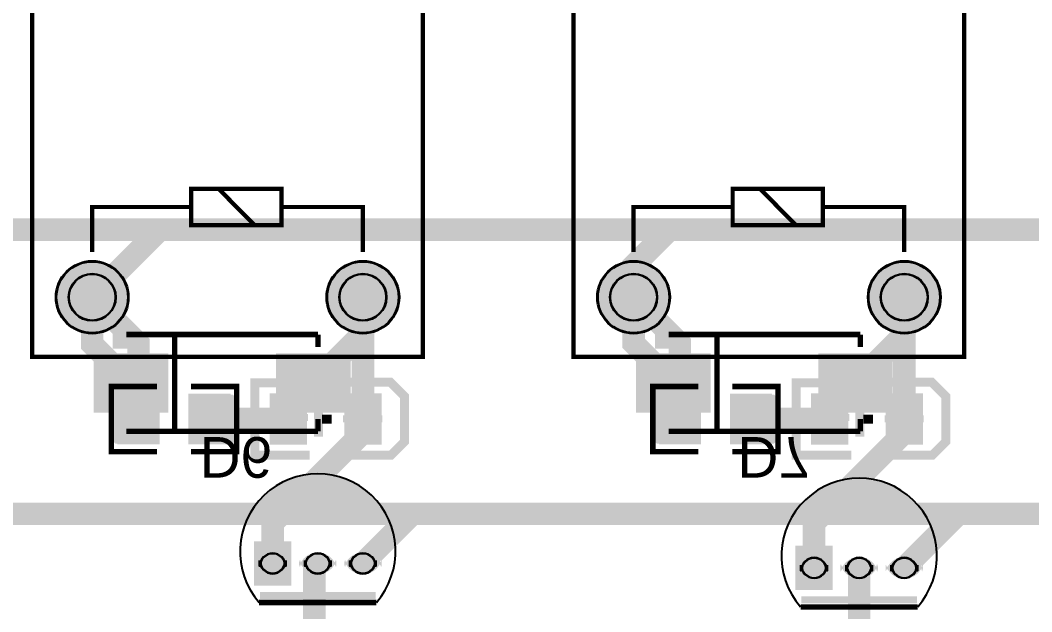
# Model space of a CAD drawing. Extents: x 165 to 5832, y -705 to 3005.
# Drawn here: x 3570 to 4691, y 1301 to 1957 of the extents above; entities that cross this region are included whole.
import ezdxf

# ---------------------------------------------------------------- set-up
doc = ezdxf.new("R2010")
doc.units = 9
for name, color, linetype, true_color in [('BottomLayer', 7, 'Continuous', 0x0000ff), ('BottomPasteMaskLayer', 7, 'Continuous', 0x800000), ('BottomSilkLayer', 7, 'Continuous', 0x66cc33), ('BottomSolderMaskLayer', 7, 'Continuous', 0xaa00ff), ('Document', 7, 'Continuous', 0xffffff), ('Multi-Layer', 7, 'Continuous', 0xc0c0c0), ('TopLayer', 7, 'Continuous', 0xff0000), ('TopPasteMaskLayer', 7, 'Continuous', 0x808080), ('TopSilkLayer', 7, 'Continuous', 0xffcc00), ('TopSolderMaskLayer', 7, 'Continuous', 0x800080)]:
    doc.layers.add(name, color=color, linetype=linetype, true_color=true_color)
doc.styles.get("Standard").update_dxf_attribs({"font": 'arial.ttf'})

msp = doc.modelspace()

# ---------------------------------------------------------------- hatches: boundary and pattern name
at = {"layer": 'BottomLayer'}
for points in [[(3652.7, 1523.1), (3652.7, 1586.9), (3733.3, 1586.9), (3733.3, 1523.1)], [(3935.3, 1523.1), (3935.3, 1586.9), (3854.7, 1586.9), (3854.7, 1523.1)], [(4253.7, 1523.1), (4253.7, 1586.9), (4334.3, 1586.9), (4334.3, 1523.1)], [(4536.3, 1523.1), (4536.3, 1586.9), (4455.7, 1586.9), (4455.7, 1523.1)]]:
    msp.add_hatch(color=256, dxfattribs=at).paths.add_polyline_path(points)
at = {"layer": 'BottomPasteMaskLayer'}
for points in [[(3652.7, 1523.1), (3652.7, 1586.9), (3733.3, 1586.9), (3733.3, 1523.1)], [(3935.3, 1523.1), (3935.3, 1586.9), (3854.7, 1586.9), (3854.7, 1523.1)], [(4253.7, 1523.1), (4253.7, 1586.9), (4334.3, 1586.9), (4334.3, 1523.1)], [(4536.3, 1523.1), (4536.3, 1586.9), (4455.7, 1586.9), (4455.7, 1523.1)]]:
    msp.add_hatch(color=256, dxfattribs=at).paths.add_polyline_path(points)
at = {"layer": 'BottomSilkLayer'}
for points in [[(3690.7, 1611.7), (3690.7, 1592.9), (3672.7, 1592.9), (3672.7, 1611.7)], [(4291.7, 1611.7), (4291.7, 1592.9), (4273.7, 1592.9), (4273.7, 1611.7)], [(3690.7, 1498.3), (3690.7, 1517.1), (3672.7, 1517.1), (3672.7, 1498.3)], [(4291.7, 1498.3), (4291.7, 1517.1), (4273.7, 1517.1), (4273.7, 1498.3)]]:
    msp.add_hatch(color=256, dxfattribs=at).paths.add_polyline_path(points)
at = {"layer": 'BottomSolderMaskLayer'}
for points in [[(3609.6, 1650, 1), (3690.4, 1650, 1)], [(3909.6, 1650, 1), (3990.4, 1650, 1)], [(4209.6, 1650, 1), (4290.4, 1650, 1)], [(4509.6, 1650, 1), (4590.4, 1650, 1)], [(3651.7, 1522.1), (3651.7, 1587.9), (3734.3, 1587.9), (3734.3, 1522.1)], [(3936.3, 1522.1), (3936.3, 1587.9), (3853.7, 1587.9), (3853.7, 1522.1)], [(4252.7, 1522.1), (4252.7, 1587.9), (4335.3, 1587.9), (4335.3, 1522.1)], [(4537.3, 1522.1), (4537.3, 1587.9), (4454.7, 1587.9), (4454.7, 1522.1)], [(3829.3, 1379.6), (3870.7, 1379.6), (3870.7, 1330.4), (3829.3, 1330.4)], [(4429.3, 1374.6), (4470.7, 1374.6), (4470.7, 1325.4), (4429.3, 1325.4)], [(3920.7, 1359.1, -0.785398), (3879.3, 1359.1), (3879.3, 1350.9, -0.785398), (3920.7, 1350.9)], [(3970.7, 1359.1, -0.785398), (3929.3, 1359.1), (3929.3, 1350.9, -0.785398), (3970.7, 1350.9)], [(4520.7, 1354.1, -0.785398), (4479.3, 1354.1), (4479.3, 1345.9, -0.785398), (4520.7, 1345.9)], [(4570.7, 1354.1, -0.785398), (4529.3, 1354.1), (4529.3, 1345.9, -0.785398), (4570.7, 1345.9)]]:
    msp.add_hatch(color=256, dxfattribs=at).paths.add_polyline_path(points)
at = {"layer": 'Document'}
for points in [[(3878.3, 1580.3), (3878.3, 1529.7), (3870.7, 1529.7), (3870.7, 1580.3)], [(4479.3, 1580.3), (4479.3, 1529.7), (4471.7, 1529.7), (4471.7, 1580.3)], [(3698.3, 1558.8), (3698.3, 1551.2), (3728.7, 1551.2), (3728.7, 1558.8)], [(3889.7, 1558.8), (3889.7, 1551.2), (3859.3, 1551.2), (3859.3, 1558.8)], [(4299.3, 1558.8), (4299.3, 1551.2), (4329.7, 1551.2), (4329.7, 1558.8)], [(4490.7, 1558.8), (4490.7, 1551.2), (4460.3, 1551.2), (4460.3, 1558.8)], [(3871.6, 1536.9), (3871.6, 1493.6), (3863.7, 1493.6), (3863.7, 1536.9)], [(4471.6, 1536.9), (4471.6, 1493.6), (4463.7, 1493.6), (4463.7, 1536.9)], [(3889.2, 1512.7), (3845.9, 1512.7), (3845.9, 1520.5), (3889.2, 1520.5)], [(3928.1, 1519.3), (3971.4, 1519.3), (3971.4, 1511.4), (3928.1, 1511.4)], [(4489.2, 1512.7), (4445.9, 1512.7), (4445.9, 1520.5), (4489.2, 1520.5)], [(4528.1, 1519.3), (4571.4, 1519.3), (4571.4, 1511.4), (4528.1, 1511.4)], [(3971.9, 1416), (3970.3, 1418.2), (3968.7, 1420.3), (3967, 1422.4), (3965.2, 1424.4), (3963.4, 1426.4), (3961.5, 1428.3), (3959.6, 1430.1), (3957.6, 1431.9), (3955.5, 1433.6), (3953.5, 1435.3), (3951.3, 1436.9), (3949.1, 1438.4), (3946.9, 1439.9), (3944.6, 1441.3), (3942.3, 1442.6), (3939.9, 1443.9), (3937.5, 1445), (3935.1, 1446.1), (3932.6, 1447.2), (3930.1, 1448.1), (3927.6, 1449), (3925, 1449.8), (3922.5, 1450.5), (3919.9, 1451.2), (3917.3, 1451.8), (3914.6, 1452.2), (3912, 1452.6), (3909.3, 1453), (3906.7, 1453.2), (3904, 1453.4), (3901.3, 1453.5), (3898.7, 1453.5), (3896, 1453.4), (3893.3, 1453.2), (3890.7, 1453), (3888, 1452.6), (3885.4, 1452.2), (3882.7, 1451.8), (3880.1, 1451.2), (3877.5, 1450.5), (3875, 1449.8), (3872.4, 1449), (3869.9, 1448.1), (3867.4, 1447.2), (3864.9, 1446.1), (3862.5, 1445), (3860.1, 1443.9), (3857.7, 1442.6), (3855.4, 1441.3), (3853.1, 1439.9), (3850.9, 1438.4), (3848.7, 1436.9), (3846.5, 1435.3), (3844.5, 1433.6), (3842.4, 1431.9), (3840.4, 1430.1), (3838.5, 1428.3), (3836.6, 1426.4), (3834.8, 1424.4), (3833, 1422.4), (3831.3, 1420.3), (3829.7, 1418.2), (3828.1, 1416)], [(4571.9, 1411), (4570.3, 1413.2), (4568.7, 1415.3), (4567, 1417.4), (4565.2, 1419.4), (4563.4, 1421.4), (4561.5, 1423.3), (4559.6, 1425.1), (4557.6, 1426.9), (4555.5, 1428.6), (4553.5, 1430.3), (4551.3, 1431.9), (4549.1, 1433.4), (4546.9, 1434.9), (4544.6, 1436.3), (4542.3, 1437.6), (4539.9, 1438.9), (4537.5, 1440), (4535.1, 1441.1), (4532.6, 1442.2), (4530.1, 1443.1), (4527.6, 1444), (4525, 1444.8), (4522.5, 1445.5), (4519.9, 1446.2), (4517.3, 1446.8), (4514.6, 1447.2), (4512, 1447.6), (4509.3, 1448), (4506.7, 1448.2), (4504, 1448.4), (4501.3, 1448.5), (4498.7, 1448.5), (4496, 1448.4), (4493.3, 1448.2), (4490.7, 1448), (4488, 1447.6), (4485.4, 1447.2), (4482.7, 1446.8), (4480.1, 1446.2), (4477.5, 1445.5), (4475, 1444.8), (4472.4, 1444), (4469.9, 1443.1), (4467.4, 1442.2), (4464.9, 1441.1), (4462.5, 1440), (4460.1, 1438.9), (4457.7, 1437.6), (4455.4, 1436.3), (4453.1, 1434.9), (4450.9, 1433.4), (4448.7, 1431.9), (4446.5, 1430.3), (4444.5, 1428.6), (4442.4, 1426.9), (4440.4, 1425.1), (4438.5, 1423.3), (4436.6, 1421.4), (4434.8, 1419.4), (4433, 1417.4), (4431.3, 1415.3), (4429.7, 1413.2), (4428.1, 1411)], [(3836, 1323.5), (3836, 1315.6), (3964, 1315.6), (3964, 1323.5)], [(4436, 1318.5), (4436, 1310.6), (4564, 1310.6), (4564, 1318.5)]]:
    msp.add_hatch(color=256, dxfattribs=at).paths.add_polyline_path(points)
at = {"layer": 'Multi-Layer'}
for points in [[(3610.6, 1650, 1), (3689.4, 1650, 1)], [(3910.6, 1650, 1), (3989.4, 1650, 1)], [(4210.6, 1650, 1), (4289.4, 1650, 1)], [(4510.6, 1650, 1), (4589.4, 1650, 1)], [(3830.3, 1378.6), (3869.7, 1378.6), (3869.7, 1331.4), (3830.3, 1331.4)], [(4430.3, 1373.6), (4469.7, 1373.6), (4469.7, 1326.4), (4430.3, 1326.4)], [(3919.7, 1358.9, -0.785398), (3880.3, 1358.9), (3880.3, 1351.1, -0.785398), (3919.7, 1351.1)], [(3969.7, 1358.9, -0.785398), (3930.3, 1358.9), (3930.3, 1351.1, -0.785398), (3969.7, 1351.1)], [(4519.7, 1353.9, -0.785398), (4480.3, 1353.9), (4480.3, 1346.1, -0.785398), (4519.7, 1346.1)], [(4569.7, 1353.9, -0.785398), (4530.3, 1353.9), (4530.3, 1346.1, -0.785398), (4569.7, 1346.1)]]:
    msp.add_hatch(color=256, dxfattribs=at).paths.add_polyline_path(points)
at = {"layer": 'TopLayer'}
for points in [[(3723.6, 1542.1), (3723.6, 1487.9), (3679, 1487.9), (3679, 1542.1)], [(3757.7, 1542.1), (3757.7, 1487.9), (3802.3, 1487.9), (3802.3, 1542.1)], [(3847.6, 1542.6), (3887, 1542.6), (3887, 1487.4), (3847.6, 1487.4)], [(3930.3, 1542.6), (3969.7, 1542.6), (3969.7, 1487.4), (3930.3, 1487.4)], [(4323.6, 1542.1), (4323.6, 1487.9), (4279, 1487.9), (4279, 1542.1)], [(4357.7, 1542.1), (4357.7, 1487.9), (4402.3, 1487.9), (4402.3, 1542.1)], [(4447.6, 1542.6), (4487, 1542.6), (4487, 1487.4), (4447.6, 1487.4)], [(4530.3, 1542.6), (4569.7, 1542.6), (4569.7, 1487.4), (4530.3, 1487.4)]]:
    msp.add_hatch(color=256, dxfattribs=at).paths.add_polyline_path(points)
at = {"layer": 'TopPasteMaskLayer'}
for points in [[(3722.9, 1540.2), (3722.9, 1523.7), (3705.4, 1523.7), (3705.4, 1505.9), (3722.7, 1505.9), (3722.9, 1489.8), (3720.9, 1487.8), (3675.7, 1487.8), (3673.7, 1489.8), (3673.7, 1540.2), (3675.7, 1542.2), (3720.9, 1542.2)], [(3807.6, 1540.2), (3807.6, 1489.8), (3805.6, 1487.8), (3760.3, 1487.8), (3758.3, 1489.8), (3758.1, 1505.9), (3775.9, 1505.9), (3775.9, 1523.7), (3758.5, 1523.7), (3758.3, 1540.2), (3760.3, 1542.2), (3805.6, 1542.2)], [(3847.6, 1542.6), (3887, 1542.6), (3887, 1487.4), (3847.6, 1487.4)], [(3930.3, 1542.6), (3969.7, 1542.6), (3969.7, 1487.4), (3930.3, 1487.4)], [(4322.9, 1540.2), (4322.9, 1523.7), (4305.4, 1523.7), (4305.4, 1505.9), (4322.7, 1505.9), (4322.9, 1489.8), (4320.9, 1487.8), (4275.7, 1487.8), (4273.7, 1489.8), (4273.7, 1540.2), (4275.7, 1542.2), (4320.9, 1542.2)], [(4407.6, 1540.2), (4407.6, 1489.8), (4405.6, 1487.8), (4360.3, 1487.8), (4358.3, 1489.8), (4358.1, 1505.9), (4375.9, 1505.9), (4375.9, 1523.7), (4358.5, 1523.7), (4358.3, 1540.2), (4360.3, 1542.2), (4405.6, 1542.2)], [(4447.6, 1542.6), (4487, 1542.6), (4487, 1487.4), (4447.6, 1487.4)], [(4530.3, 1542.6), (4569.7, 1542.6), (4569.7, 1487.4), (4530.3, 1487.4)]]:
    msp.add_hatch(color=256, dxfattribs=at).paths.add_polyline_path(points)
at = {"layer": 'TopSolderMaskLayer'}
for points in [[(3609.6, 1650, 1), (3690.4, 1650, 1)], [(3909.6, 1650, 1), (3990.4, 1650, 1)], [(4209.6, 1650, 1), (4290.4, 1650, 1)], [(4509.6, 1650, 1), (4590.4, 1650, 1)], [(3724.6, 1543.1), (3724.6, 1486.9), (3678, 1486.9), (3678, 1543.1)], [(3756.7, 1543.1), (3756.7, 1486.9), (3803.3, 1486.9), (3803.3, 1543.1)], [(3846.6, 1543.5), (3888, 1543.5), (3888, 1486.5), (3846.6, 1486.5)], [(3929.3, 1543.5), (3970.7, 1543.5), (3970.7, 1486.5), (3929.3, 1486.5)], [(4324.6, 1543.1), (4324.6, 1486.9), (4278, 1486.9), (4278, 1543.1)], [(4356.7, 1543.1), (4356.7, 1486.9), (4403.3, 1486.9), (4403.3, 1543.1)], [(4446.6, 1543.5), (4488, 1543.5), (4488, 1486.5), (4446.6, 1486.5)], [(4529.3, 1543.5), (4570.7, 1543.5), (4570.7, 1486.5), (4529.3, 1486.5)], [(3829.3, 1379.6), (3870.7, 1379.6), (3870.7, 1330.4), (3829.3, 1330.4)], [(4429.3, 1374.6), (4470.7, 1374.6), (4470.7, 1325.4), (4429.3, 1325.4)], [(3920.7, 1359.1, -0.785398), (3879.3, 1359.1), (3879.3, 1350.9, -0.785398), (3920.7, 1350.9)], [(3970.7, 1359.1, -0.785398), (3929.3, 1359.1), (3929.3, 1350.9, -0.785398), (3970.7, 1350.9)], [(4520.7, 1354.1, -0.785398), (4479.3, 1354.1), (4479.3, 1345.9, -0.785398), (4520.7, 1345.9)], [(4570.7, 1354.1, -0.785398), (4529.3, 1354.1), (4529.3, 1345.9, -0.785398), (4570.7, 1345.9)]]:
    msp.add_hatch(color=256, dxfattribs=at).paths.add_polyline_path(points)

# ---------------------------------------------------------------- linework, layer by layer
at = {"layer": 'BottomLayer', "const_width": 25}
for points in [[(3693, 1555), (3650, 1598), (3650, 1650)], [(3895, 1555), (3950, 1610), (3950, 1650)], [(4294, 1555), (4250, 1599), (4250, 1650)], [(4496, 1555), (4550, 1609), (4550, 1650)], [(5239.4, 700), (5239.4, 1320.6), (5150, 1410), (990, 1410), (935, 1355)], [(3950, 1355), (3999.7, 1404.7), (3999.7, 1410)], [(4550, 1350), (4608.7, 1408.7), (4608.7, 1410)]]:
    msp.add_lwpolyline(points, dxfattribs=at)
at = {"layer": 'BottomSilkLayer', "const_width": 6}
for points in [[(3687.7, 1608.7), (3900.3, 1608.7)], [(3741.3, 1501.3), (3741.3, 1608.7)], [(3900.3, 1608.7), (3900.3, 1594.9)], [(4288.7, 1608.7), (4501.3, 1608.7)], [(4342.3, 1501.3), (4342.3, 1608.7)], [(4501.3, 1608.7), (4501.3, 1594.9)], [(3900.3, 1501.3), (3900.3, 1515.1)], [(4501.3, 1501.3), (4501.3, 1515.1)], [(3687.7, 1501.3), (3900.3, 1501.3)], [(4288.7, 1501.3), (4501.3, 1501.3)]]:
    msp.add_lwpolyline(points, dxfattribs=at)
at = {"layer": 'BottomSolderMaskLayer'}
for points in [[(3835.5, 1358.1), (3835.5, 1351.9)], [(3864.5, 1358.1), (3864.5, 1351.9)], [(3885.5, 1358.1), (3885.5, 1351.9)], [(3914.5, 1358.1), (3914.5, 1351.9)], [(3935.5, 1358.1), (3935.5, 1351.9)], [(3964.5, 1358.1), (3964.5, 1351.9)], [(4435.5, 1353.1), (4435.5, 1346.9)], [(4464.5, 1353.1), (4464.5, 1346.9)], [(4485.5, 1353.1), (4485.5, 1346.9)], [(4514.5, 1353.1), (4514.5, 1346.9)], [(4535.5, 1353.1), (4535.5, 1346.9)], [(4564.5, 1353.1), (4564.5, 1346.9)]]:
    msp.add_lwpolyline(points, close=True, dxfattribs=at)
for centre, radius in [((3650, 1650), 40.4), ((3950, 1650), 40.4), ((4250, 1650), 40.4), ((4550, 1650), 40.4), ((3650, 1650), 26.2), ((3950, 1650), 26.2), ((4250, 1650), 26.2), ((4550, 1650), 26.2)]:
    msp.add_circle(centre, radius, dxfattribs=at)
for centre, start, end in [((3850, 1351.9), 0, 180), ((3850, 1358.1), 180, 0), ((3900, 1351.9), 0, 180), ((3900, 1358.1), 180, 0), ((3950, 1351.9), 0, 180), ((3950, 1358.1), 180, 0), ((4450, 1346.9), 0, 180), ((4500, 1346.9), 0, 180), ((4550, 1346.9), 0, 180), ((4450, 1353.1), 180, 0), ((4500, 1353.1), 180, 0), ((4550, 1353.1), 180, 0)]:
    msp.add_arc(centre, 14.5, start, end, dxfattribs=at)
at = {"layer": 'Multi-Layer'}
for points in [[(3836.2, 1358), (3836.2, 1352)], [(3863.8, 1358), (3863.8, 1352)], [(3886.2, 1358), (3886.2, 1352)], [(3913.8, 1358), (3913.8, 1352)], [(3936.2, 1358), (3936.2, 1352)], [(3963.8, 1358), (3963.8, 1352)], [(4436.2, 1353), (4436.2, 1347)], [(4463.8, 1353), (4463.8, 1347)], [(4486.2, 1353), (4486.2, 1347)], [(4513.8, 1353), (4513.8, 1347)], [(4536.2, 1353), (4536.2, 1347)], [(4563.8, 1353), (4563.8, 1347)]]:
    msp.add_lwpolyline(points, close=True, dxfattribs=at)
for centre, radius in [((3650, 1650), 39.4), ((3950, 1650), 39.4), ((4250, 1650), 39.4), ((4550, 1650), 39.4), ((3650, 1650), 25.6), ((3950, 1650), 25.6), ((4250, 1650), 25.6), ((4550, 1650), 25.6)]:
    msp.add_circle(centre, radius, dxfattribs=at)
for centre, start, end in [((3850, 1352), 0, 180), ((3850, 1358), 180, 0), ((3900, 1352), 0, 180), ((3900, 1358), 180, 0), ((3950, 1352), 0, 180), ((3950, 1358), 180, 0), ((4450, 1347), 0, 180), ((4500, 1347), 0, 180), ((4550, 1347), 0, 180), ((4450, 1353), 180, 0), ((4500, 1353), 180, 0), ((4550, 1353), 180, 0)]:
    msp.add_arc(centre, 13.8, start, end, dxfattribs=at)
at = {"layer": 'TopLayer', "const_width": 25}
for points in [[(3050, 1650), (3125, 1725), (3725, 1725)], [(3650, 1650), (3725, 1725), (4290, 1725)], [(4850, 1650), (4775, 1725), (4290, 1725), (4250, 1685), (4250, 1650)], [(3650, 1650), (3701.3, 1598.7), (3701.3, 1515)], [(3950, 1650), (3950, 1515)], [(4250, 1650), (4301.3, 1598.7), (4301.3, 1515)], [(4550, 1650), (4550, 1515)], [(3780, 1515), (3867.3, 1515)], [(3950, 1515), (3950, 1500), (3850, 1400), (3850, 1355)], [(4380, 1515), (4467.3, 1515)], [(4550, 1515), (4550, 1500), (4450, 1400), (4450, 1350)], [(3900, 1355), (3896.3, 1351.3), (3896.3, 1260)], [(4500, 1350), (4500, 1260)]]:
    msp.add_lwpolyline(points, dxfattribs=at)
at = {"layer": 'TopSilkLayer', "const_width": 4.72}
for points in [[(3583.5, 2416.1), (3583.5, 1583.9), (4016.5, 1583.9), (4016.5, 2416.1), (3583.5, 2416.1)], [(4183.5, 2416.1), (4183.5, 1583.9), (4616.5, 1583.9), (4616.5, 2416.1), (4183.5, 2416.1)]]:
    msp.add_lwpolyline(points, close=True, dxfattribs=at)
at = {"layer": 'TopSilkLayer'}
for points, const_width in [([(3759.8, 1750), (3759.8, 1770.1), (3859.8, 1770.1), (3859.8, 1750), (3859.8, 1729.9), (3759.8, 1729.9), (3759.8, 1750), (3650, 1750), (3650, 1700)], 4.72), ([(3829.9, 1729.9), (3790.2, 1770.1)], 4.72), ([(4359.8, 1750), (4359.8, 1770.1), (4459.8, 1770.1), (4459.8, 1750), (4459.8, 1729.9), (4359.8, 1729.9), (4359.8, 1750), (4250, 1750), (4250, 1700)], 4.72), ([(4429.9, 1729.9), (4390.2, 1770.1)], 4.72), ([(3950, 1700), (3950, 1750), (3859.8, 1750)], 4.72), ([(4550, 1700), (4550, 1750), (4459.8, 1750)], 4.72), ([(3891.2, 1555.1), (3830.2, 1555.1), (3830.2, 1475.1), (3891.2, 1475.1)], 10), ([(3922.2, 1556), (3980.2, 1556), (3996.2, 1540.1), (3996.2, 1490.1), (3981.2, 1475.1), (3921.2, 1475.1)], 10), ([(4491.2, 1555.1), (4430.2, 1555.1), (4430.2, 1475.1), (4491.2, 1475.1)], 10), ([(4522.2, 1556), (4580.2, 1556), (4596.2, 1540.1), (4596.2, 1490.1), (4581.2, 1475.1), (4521.2, 1475.1)], 10), ([(3721.9, 1551.1), (3671.3, 1551.1), (3671.3, 1478.9), (3721.9, 1478.9)], 6), ([(3759.4, 1551.1), (3810, 1551.1), (3810, 1478.9), (3759.4, 1478.9)], 6), ([(4321.9, 1551.1), (4271.3, 1551.1), (4271.3, 1478.9), (4321.9, 1478.9)], 6), ([(4359.4, 1551.1), (4410, 1551.1), (4410, 1478.9), (4359.4, 1478.9)], 6), ([(3900.8, 1495.3), (3900.8, 1534.7)], 10), ([(4500.8, 1495.3), (4500.8, 1534.7)], 10), ([(3904.7, 1515), (3915.3, 1515)], 10), ([(4504.7, 1515), (4515.3, 1515)], 10), ([(3835, 1311.7), (3965, 1311.7)], 5.98), ([(4435, 1306.7), (4565, 1306.7)], 5.98)]:
    msp.add_lwpolyline(points, dxfattribs=dict(at, const_width=const_width))
for centre in [(3900, 1368.3), (4500, 1363.3)]:
    msp.add_arc(centre, 86.1, 318.9378, 221.0217, dxfattribs=at)
at = {"layer": 'TopSolderMaskLayer'}
for points in [[(3835.5, 1358.1), (3835.5, 1351.9)], [(3864.5, 1358.1), (3864.5, 1351.9)], [(3885.5, 1358.1), (3885.5, 1351.9)], [(3914.5, 1358.1), (3914.5, 1351.9)], [(3935.5, 1358.1), (3935.5, 1351.9)], [(3964.5, 1358.1), (3964.5, 1351.9)], [(4435.5, 1353.1), (4435.5, 1346.9)], [(4464.5, 1353.1), (4464.5, 1346.9)], [(4485.5, 1353.1), (4485.5, 1346.9)], [(4514.5, 1353.1), (4514.5, 1346.9)], [(4535.5, 1353.1), (4535.5, 1346.9)], [(4564.5, 1353.1), (4564.5, 1346.9)]]:
    msp.add_lwpolyline(points, close=True, dxfattribs=at)
for centre, radius in [((3650, 1650), 40.4), ((3950, 1650), 40.4), ((4250, 1650), 40.4), ((4550, 1650), 40.4), ((3650, 1650), 26.2), ((3950, 1650), 26.2), ((4250, 1650), 26.2), ((4550, 1650), 26.2)]:
    msp.add_circle(centre, radius, dxfattribs=at)
for centre, start, end in [((3850, 1351.9), 0, 180), ((3850, 1358.1), 180, 0), ((3900, 1351.9), 0, 180), ((3900, 1358.1), 180, 0), ((3950, 1351.9), 0, 180), ((3950, 1358.1), 180, 0), ((4450, 1346.9), 0, 180), ((4500, 1346.9), 0, 180), ((4550, 1346.9), 0, 180), ((4450, 1353.1), 180, 0), ((4500, 1353.1), 180, 0), ((4550, 1353.1), 180, 0)]:
    msp.add_arc(centre, 14.5, start, end, dxfattribs=at)

# ---------------------------------------------------------------- texts
at = {"layer": 'BottomSilkLayer', "text_generation_flag": 2}
for s, p in [('D6', (3769, 1495)), ('D7', (4365, 1495))]:
    msp.add_text(s, height=45, rotation=180, dxfattribs=at).set_placement(p)

doc.saveas('drawing.dxf')
